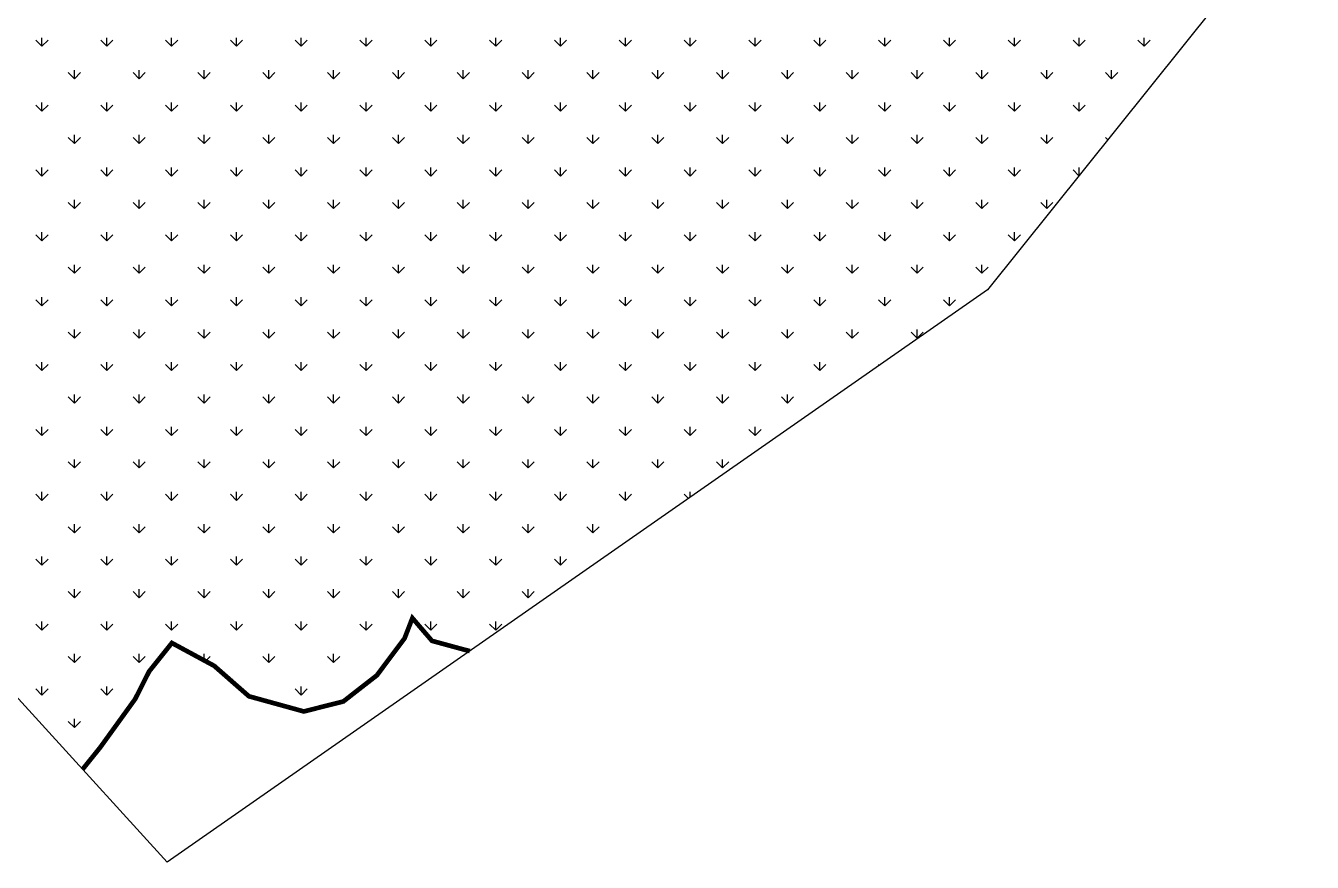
# Model space of a CAD drawing. Header units: feet. Extents: x 359135 to 361265, y 1738813 to 1741261.
# Drawn here: x 360423 to 361265, y 1738970 to 1739517 of the extents above; entities that cross this region are included whole.
import ezdxf

# ---------------------------------------------------------------- set-up
doc = ezdxf.new("R2010")
doc.units = ezdxf.units.FT
doc.header["$MEASUREMENT"] = 0
doc.layers.add('MANGROOVES', color=112, linetype='Continuous')

msp = doc.modelspace()

# ---------------------------------------------------------------- linework, layer by layer
at = {"color": 3}
msp.add_lwpolyline([(360600.09, 1740093.89), (360748.38, 1739960.58), (360781.42, 1739954.77), (360926.18, 1739869.44), (360984.55, 1739871.46), (360987.53, 1739793.87), (361012.63, 1739676.06), (361113.54, 1739676.55), (361122.16, 1739659.47), (361264.9, 1739609.78), (361052.39, 1739344.52), (360515.42, 1738970.26), (360351.69, 1739150.04)], dxfattribs=at)
at = {"layer": 'MANGROOVES', "linetype": 'Continuous'}
for p, q in [((360433.54, 1739503.89), (360429.56, 1739507.87)), ((360433.54, 1739503.9), (360433.54, 1739509.52)), ((360433.54, 1739503.89), (360437.52, 1739507.87)), ((360475.97, 1739503.89), (360471.99, 1739507.87)), ((360475.97, 1739503.9), (360475.97, 1739509.52)), ((360475.97, 1739503.89), (360479.94, 1739507.87)), ((360518.39, 1739503.89), (360514.41, 1739507.87)), ((360518.39, 1739503.9), (360518.39, 1739509.52)), ((360518.39, 1739503.89), (360522.37, 1739507.87)), ((360560.82, 1739503.89), (360556.84, 1739507.87)), ((360560.82, 1739503.9), (360560.82, 1739509.52)), ((360560.82, 1739503.89), (360564.8, 1739507.87)), ((360603.25, 1739503.89), (360599.27, 1739507.87)), ((360603.25, 1739503.9), (360603.25, 1739509.52)), ((360603.25, 1739503.89), (360607.22, 1739507.87)), ((360645.67, 1739503.89), (360641.69, 1739507.87)), ((360645.67, 1739503.9), (360645.67, 1739509.52)), ((360645.67, 1739503.89), (360649.65, 1739507.87)), ((360688.1, 1739503.89), (360684.12, 1739507.87)), ((360688.1, 1739503.9), (360688.1, 1739509.52)), ((360688.1, 1739503.89), (360692.08, 1739507.87)), ((360730.52, 1739503.89), (360726.55, 1739507.87)), ((360730.52, 1739503.9), (360730.52, 1739509.52)), ((360730.52, 1739503.89), (360734.5, 1739507.87)), ((360772.95, 1739503.89), (360768.97, 1739507.87)), ((360772.95, 1739503.9), (360772.95, 1739509.52)), ((360772.95, 1739503.89), (360776.93, 1739507.87)), ((360815.38, 1739503.89), (360811.4, 1739507.87)), ((360815.38, 1739503.9), (360815.38, 1739509.52)), ((360815.38, 1739503.89), (360819.35, 1739507.87)), ((360857.8, 1739503.89), (360853.83, 1739507.87)), ((360857.8, 1739503.9), (360857.8, 1739509.52)), ((360857.8, 1739503.89), (360861.78, 1739507.87)), ((360900.23, 1739503.89), (360896.25, 1739507.87)), ((360900.23, 1739503.9), (360900.23, 1739509.52)), ((360900.23, 1739503.89), (360904.21, 1739507.87)), ((360942.66, 1739503.89), (360938.68, 1739507.87)), ((360942.66, 1739503.9), (360942.66, 1739509.52)), ((360942.66, 1739503.89), (360946.63, 1739507.87)), ((360985.08, 1739503.89), (360981.11, 1739507.87)), ((360985.08, 1739503.9), (360985.08, 1739509.52)), ((360985.08, 1739503.89), (360989.06, 1739507.87)), ((361027.51, 1739503.89), (361023.53, 1739507.87)), ((361027.51, 1739503.9), (361027.51, 1739509.52)), ((361027.51, 1739503.89), (361031.49, 1739507.87)), ((361069.94, 1739503.89), (361065.96, 1739507.87)), ((361069.94, 1739503.9), (361069.94, 1739509.52)), ((361069.94, 1739503.89), (361073.91, 1739507.87)), ((361112.36, 1739503.89), (361108.38, 1739507.87)), ((361112.36, 1739503.9), (361112.36, 1739509.52)), ((361112.36, 1739503.89), (361116.34, 1739507.87)), ((361154.79, 1739503.89), (361150.81, 1739507.87)), ((361154.79, 1739503.9), (361154.79, 1739509.52)), ((361154.79, 1739503.89), (361158.77, 1739507.87)), ((360454.75, 1739482.68), (360450.78, 1739486.66)), ((360454.75, 1739482.68), (360454.75, 1739488.31)), ((360454.75, 1739482.68), (360458.73, 1739486.66)), ((360497.18, 1739482.68), (360493.2, 1739486.66)), ((360497.18, 1739482.68), (360497.18, 1739488.31)), ((360497.18, 1739482.68), (360501.16, 1739486.66)), ((360539.61, 1739482.68), (360535.63, 1739486.66)), ((360539.61, 1739482.68), (360539.61, 1739488.31)), ((360539.61, 1739482.68), (360543.58, 1739486.66)), ((360582.03, 1739482.68), (360578.05, 1739486.66)), ((360582.03, 1739482.68), (360582.03, 1739488.31)), ((360582.03, 1739482.68), (360586.01, 1739486.66)), ((360624.46, 1739482.68), (360620.48, 1739486.66)), ((360624.46, 1739482.68), (360624.46, 1739488.31)), ((360624.46, 1739482.68), (360628.44, 1739486.66)), ((360666.88, 1739482.68), (360662.91, 1739486.66)), ((360666.88, 1739482.68), (360666.88, 1739488.31)), ((360666.88, 1739482.68), (360670.86, 1739486.66)), ((360709.31, 1739482.68), (360705.33, 1739486.66)), ((360709.31, 1739482.68), (360709.31, 1739488.31)), ((360709.31, 1739482.68), (360713.29, 1739486.66)), ((360751.74, 1739482.68), (360747.76, 1739486.66)), ((360751.74, 1739482.68), (360751.74, 1739488.31)), ((360751.74, 1739482.68), (360755.72, 1739486.66)), ((360794.16, 1739482.68), (360790.19, 1739486.66)), ((360794.16, 1739482.68), (360794.16, 1739488.31)), ((360794.16, 1739482.68), (360798.14, 1739486.66)), ((360836.59, 1739482.68), (360832.61, 1739486.66)), ((360836.59, 1739482.68), (360836.59, 1739488.31)), ((360836.59, 1739482.68), (360840.57, 1739486.66)), ((360879.02, 1739482.68), (360875.04, 1739486.66)), ((360879.02, 1739482.68), (360879.02, 1739488.31)), ((360879.02, 1739482.68), (360882.99, 1739486.66)), ((360921.44, 1739482.68), (360917.47, 1739486.66)), ((360921.44, 1739482.68), (360921.44, 1739488.31)), ((360921.44, 1739482.68), (360925.42, 1739486.66)), ((360963.87, 1739482.68), (360959.89, 1739486.66)), ((360963.87, 1739482.68), (360963.87, 1739488.31)), ((360963.87, 1739482.68), (360967.85, 1739486.66)), ((361006.3, 1739482.68), (361002.32, 1739486.66)), ((361006.3, 1739482.68), (361006.3, 1739488.31)), ((361006.3, 1739482.68), (361010.27, 1739486.66)), ((361048.72, 1739482.68), (361044.74, 1739486.66)), ((361048.72, 1739482.68), (361048.72, 1739488.31)), ((361048.72, 1739482.68), (361052.7, 1739486.66)), ((361091.15, 1739482.68), (361087.17, 1739486.66)), ((361091.15, 1739482.68), (361091.15, 1739488.31)), ((361091.15, 1739482.68), (361095.13, 1739486.66)), ((361133.58, 1739482.68), (361129.6, 1739486.66)), ((361133.58, 1739482.68), (361133.58, 1739488.31)), ((361133.58, 1739482.68), (361137.55, 1739486.66)), ((360433.54, 1739461.47), (360429.56, 1739465.45)), ((360433.54, 1739461.47), (360433.54, 1739467.09)), ((360433.54, 1739461.47), (360437.52, 1739465.45)), ((360475.97, 1739461.47), (360471.99, 1739465.45)), ((360475.97, 1739461.47), (360475.97, 1739467.09)), ((360475.97, 1739461.47), (360479.94, 1739465.45)), ((360518.39, 1739461.47), (360514.41, 1739465.45)), ((360518.39, 1739461.47), (360518.39, 1739467.09)), ((360518.39, 1739461.47), (360522.37, 1739465.45)), ((360560.82, 1739461.47), (360556.84, 1739465.45)), ((360560.82, 1739461.47), (360560.82, 1739467.09)), ((360560.82, 1739461.47), (360564.8, 1739465.45)), ((360603.25, 1739461.47), (360599.27, 1739465.45)), ((360603.25, 1739461.47), (360603.25, 1739467.09)), ((360603.25, 1739461.47), (360607.22, 1739465.45)), ((360645.67, 1739461.47), (360641.69, 1739465.45)), ((360645.67, 1739461.47), (360645.67, 1739467.09)), ((360645.67, 1739461.47), (360649.65, 1739465.45)), ((360688.1, 1739461.47), (360684.12, 1739465.45)), ((360688.1, 1739461.47), (360688.1, 1739467.09)), ((360688.1, 1739461.47), (360692.08, 1739465.45)), ((360730.52, 1739461.47), (360726.55, 1739465.45)), ((360730.52, 1739461.47), (360730.52, 1739467.09)), ((360730.52, 1739461.47), (360734.5, 1739465.45)), ((360772.95, 1739461.47), (360768.97, 1739465.45)), ((360772.95, 1739461.47), (360772.95, 1739467.09)), ((360772.95, 1739461.47), (360776.93, 1739465.45)), ((360815.38, 1739461.47), (360811.4, 1739465.45)), ((360815.38, 1739461.47), (360815.38, 1739467.09)), ((360815.38, 1739461.47), (360819.35, 1739465.45)), ((360857.8, 1739461.47), (360853.83, 1739465.45)), ((360857.8, 1739461.47), (360857.8, 1739467.09)), ((360857.8, 1739461.47), (360861.78, 1739465.45)), ((360900.23, 1739461.47), (360896.25, 1739465.45)), ((360900.23, 1739461.47), (360900.23, 1739467.09)), ((360900.23, 1739461.47), (360904.21, 1739465.45)), ((360942.66, 1739461.47), (360938.68, 1739465.45)), ((360942.66, 1739461.47), (360942.66, 1739467.09)), ((360942.66, 1739461.47), (360946.63, 1739465.45)), ((360985.08, 1739461.47), (360981.11, 1739465.45)), ((360985.08, 1739461.47), (360985.08, 1739467.09)), ((360985.08, 1739461.47), (360989.06, 1739465.45)), ((361027.51, 1739461.47), (361023.53, 1739465.45)), ((361027.51, 1739461.47), (361027.51, 1739467.09)), ((361027.51, 1739461.47), (361031.49, 1739465.45)), ((361069.94, 1739461.47), (361065.96, 1739465.45)), ((361069.94, 1739461.47), (361069.94, 1739467.09)), ((361069.94, 1739461.47), (361073.91, 1739465.45)), ((361112.36, 1739461.47), (361108.38, 1739465.45)), ((361112.36, 1739461.47), (361112.36, 1739467.09)), ((361112.36, 1739461.47), (361116.34, 1739465.45)), ((360454.75, 1739440.26), (360450.78, 1739444.23)), ((360454.75, 1739440.26), (360454.75, 1739445.88)), ((360454.75, 1739440.26), (360458.73, 1739444.23)), ((360497.18, 1739440.26), (360493.2, 1739444.23)), ((360497.18, 1739440.26), (360497.18, 1739445.88)), ((360497.18, 1739440.26), (360501.16, 1739444.23)), ((360539.61, 1739440.26), (360535.63, 1739444.23)), ((360539.61, 1739440.26), (360539.61, 1739445.88)), ((360539.61, 1739440.26), (360543.58, 1739444.23)), ((360582.03, 1739440.26), (360578.05, 1739444.23)), ((360582.03, 1739440.26), (360582.03, 1739445.88)), ((360582.03, 1739440.26), (360586.01, 1739444.23)), ((360624.46, 1739440.26), (360620.48, 1739444.23)), ((360624.46, 1739440.26), (360624.46, 1739445.88)), ((360624.46, 1739440.26), (360628.44, 1739444.23)), ((360666.88, 1739440.26), (360662.91, 1739444.23)), ((360666.88, 1739440.26), (360666.88, 1739445.88)), ((360666.88, 1739440.26), (360670.86, 1739444.23)), ((360709.31, 1739440.26), (360705.33, 1739444.23)), ((360709.31, 1739440.26), (360709.31, 1739445.88)), ((360709.31, 1739440.26), (360713.29, 1739444.23)), ((360751.74, 1739440.26), (360747.76, 1739444.23)), ((360751.74, 1739440.26), (360751.74, 1739445.88)), ((360751.74, 1739440.26), (360755.72, 1739444.23)), ((360794.16, 1739440.26), (360790.19, 1739444.23)), ((360794.16, 1739440.26), (360794.16, 1739445.88)), ((360794.16, 1739440.26), (360798.14, 1739444.23)), ((360836.59, 1739440.26), (360832.61, 1739444.23)), ((360836.59, 1739440.26), (360836.59, 1739445.88)), ((360836.59, 1739440.26), (360840.57, 1739444.23)), ((360879.02, 1739440.26), (360875.04, 1739444.23)), ((360879.02, 1739440.26), (360879.02, 1739445.88)), ((360879.02, 1739440.26), (360882.99, 1739444.23)), ((360921.44, 1739440.26), (360917.47, 1739444.23)), ((360921.44, 1739440.26), (360921.44, 1739445.88)), ((360921.44, 1739440.26), (360925.42, 1739444.23)), ((360963.87, 1739440.26), (360959.89, 1739444.23)), ((360963.87, 1739440.26), (360963.87, 1739445.88)), ((360963.87, 1739440.26), (360967.85, 1739444.23)), ((361006.3, 1739440.26), (361002.32, 1739444.23)), ((361006.3, 1739440.26), (361006.3, 1739445.88)), ((361006.3, 1739440.26), (361010.27, 1739444.23)), ((361048.72, 1739440.26), (361044.74, 1739444.23)), ((361048.72, 1739440.26), (361048.72, 1739445.88)), ((361048.72, 1739440.26), (361052.7, 1739444.23)), ((361091.15, 1739440.26), (361087.17, 1739444.23)), ((361091.15, 1739440.26), (361091.15, 1739445.88)), ((361091.15, 1739440.26), (361095.13, 1739444.23)), ((361131.08, 1739442.75), (361129.6, 1739444.23)), ((361133.58, 1739445.86), (361133.58, 1739445.88)), ((360433.54, 1739419.04), (360429.56, 1739423.02)), ((360433.54, 1739419.04), (360433.54, 1739424.67)), ((360433.54, 1739419.04), (360437.52, 1739423.02)), ((360475.97, 1739419.04), (360471.99, 1739423.02)), ((360475.97, 1739419.04), (360475.97, 1739424.67)), ((360475.97, 1739419.04), (360479.94, 1739423.02)), ((360518.39, 1739419.04), (360514.41, 1739423.02)), ((360518.39, 1739419.04), (360518.39, 1739424.67)), ((360518.39, 1739419.04), (360522.37, 1739423.02)), ((360560.82, 1739419.04), (360556.84, 1739423.02)), ((360560.82, 1739419.04), (360560.82, 1739424.67)), ((360560.82, 1739419.04), (360564.8, 1739423.02)), ((360603.25, 1739419.04), (360599.27, 1739423.02)), ((360603.25, 1739419.04), (360603.25, 1739424.67)), ((360603.25, 1739419.04), (360607.22, 1739423.02)), ((360645.67, 1739419.04), (360641.69, 1739423.02)), ((360645.67, 1739419.04), (360645.67, 1739424.67)), ((360645.67, 1739419.04), (360649.65, 1739423.02)), ((360688.1, 1739419.04), (360684.12, 1739423.02)), ((360688.1, 1739419.04), (360688.1, 1739424.67)), ((360688.1, 1739419.04), (360692.08, 1739423.02)), ((360730.52, 1739419.04), (360726.55, 1739423.02)), ((360730.52, 1739419.04), (360730.52, 1739424.67)), ((360730.52, 1739419.04), (360734.5, 1739423.02)), ((360772.95, 1739419.04), (360768.97, 1739423.02)), ((360772.95, 1739419.04), (360772.95, 1739424.67)), ((360772.95, 1739419.04), (360776.93, 1739423.02)), ((360815.38, 1739419.04), (360811.4, 1739423.02)), ((360815.38, 1739419.04), (360815.38, 1739424.67)), ((360815.38, 1739419.04), (360819.35, 1739423.02)), ((360857.8, 1739419.04), (360853.83, 1739423.02)), ((360857.8, 1739419.04), (360857.8, 1739424.67)), ((360857.8, 1739419.04), (360861.78, 1739423.02)), ((360900.23, 1739419.04), (360896.25, 1739423.02)), ((360900.23, 1739419.04), (360900.23, 1739424.67)), ((360900.23, 1739419.04), (360904.21, 1739423.02)), ((360942.66, 1739419.04), (360938.68, 1739423.02)), ((360942.66, 1739419.04), (360942.66, 1739424.67)), ((360942.66, 1739419.04), (360946.63, 1739423.02)), ((360985.08, 1739419.04), (360981.11, 1739423.02)), ((360985.08, 1739419.04), (360985.08, 1739424.67)), ((360985.08, 1739419.04), (360989.06, 1739423.02)), ((361027.51, 1739419.04), (361023.53, 1739423.02)), ((361027.51, 1739419.04), (361027.51, 1739424.67)), ((361027.51, 1739419.04), (361031.49, 1739423.02)), ((361069.94, 1739419.04), (361065.96, 1739423.02)), ((361069.94, 1739419.04), (361069.94, 1739424.67)), ((361069.94, 1739419.04), (361073.91, 1739423.02)), ((361112.21, 1739419.19), (361108.38, 1739423.02)), ((361112.36, 1739419.38), (361112.36, 1739424.67)), ((360454.75, 1739397.83), (360450.78, 1739401.81)), ((360454.75, 1739397.83), (360454.75, 1739403.45)), ((360454.75, 1739397.83), (360458.73, 1739401.81)), ((360497.18, 1739397.83), (360493.2, 1739401.81)), ((360497.18, 1739397.83), (360497.18, 1739403.45)), ((360497.18, 1739397.83), (360501.16, 1739401.81)), ((360539.61, 1739397.83), (360535.63, 1739401.81)), ((360539.61, 1739397.83), (360539.61, 1739403.45)), ((360539.61, 1739397.83), (360543.58, 1739401.81)), ((360582.03, 1739397.83), (360578.05, 1739401.81)), ((360582.03, 1739397.83), (360582.03, 1739403.45)), ((360582.03, 1739397.83), (360586.01, 1739401.81)), ((360624.46, 1739397.83), (360620.48, 1739401.81)), ((360624.46, 1739397.83), (360624.46, 1739403.45)), ((360624.46, 1739397.83), (360628.44, 1739401.81)), ((360666.88, 1739397.83), (360662.91, 1739401.81)), ((360666.88, 1739397.83), (360666.88, 1739403.45)), ((360666.88, 1739397.83), (360670.86, 1739401.81)), ((360709.31, 1739397.83), (360705.33, 1739401.81)), ((360709.31, 1739397.83), (360709.31, 1739403.45)), ((360709.31, 1739397.83), (360713.29, 1739401.81)), ((360751.74, 1739397.83), (360747.76, 1739401.81)), ((360751.74, 1739397.83), (360751.74, 1739403.45)), ((360751.74, 1739397.83), (360755.72, 1739401.81)), ((360794.16, 1739397.83), (360790.19, 1739401.81)), ((360794.16, 1739397.83), (360794.16, 1739403.45)), ((360794.16, 1739397.83), (360798.14, 1739401.81)), ((360836.59, 1739397.83), (360832.61, 1739401.81)), ((360836.59, 1739397.83), (360836.59, 1739403.45)), ((360836.59, 1739397.83), (360840.57, 1739401.81)), ((360879.02, 1739397.83), (360875.04, 1739401.81)), ((360879.02, 1739397.83), (360879.02, 1739403.45)), ((360879.02, 1739397.83), (360882.99, 1739401.81)), ((360921.44, 1739397.83), (360917.47, 1739401.81)), ((360921.44, 1739397.83), (360921.44, 1739403.45)), ((360921.44, 1739397.83), (360925.42, 1739401.81)), ((360963.87, 1739397.83), (360959.89, 1739401.81)), ((360963.87, 1739397.83), (360963.87, 1739403.45)), ((360963.87, 1739397.83), (360967.85, 1739401.81)), ((361006.3, 1739397.83), (361002.32, 1739401.81)), ((361006.3, 1739397.83), (361006.3, 1739403.45)), ((361006.3, 1739397.83), (361010.27, 1739401.81)), ((361048.72, 1739397.83), (361044.74, 1739401.81)), ((361048.72, 1739397.83), (361048.72, 1739403.45)), ((361048.72, 1739397.83), (361052.7, 1739401.81)), ((361091.15, 1739397.83), (361087.17, 1739401.81)), ((361091.15, 1739397.83), (361091.15, 1739403.45)), ((361091.15, 1739397.83), (361095.13, 1739401.81)), ((360433.54, 1739376.62), (360429.56, 1739380.59)), ((360433.54, 1739376.62), (360433.54, 1739382.24)), ((360433.54, 1739376.62), (360437.52, 1739380.59)), ((360475.97, 1739376.62), (360471.99, 1739380.59)), ((360475.97, 1739376.62), (360475.97, 1739382.24)), ((360475.97, 1739376.62), (360479.94, 1739380.59)), ((360518.39, 1739376.62), (360514.41, 1739380.59)), ((360518.39, 1739376.62), (360518.39, 1739382.24)), ((360518.39, 1739376.62), (360522.37, 1739380.59)), ((360560.82, 1739376.62), (360556.84, 1739380.59)), ((360560.82, 1739376.62), (360560.82, 1739382.24)), ((360560.82, 1739376.62), (360564.8, 1739380.59)), ((360603.25, 1739376.62), (360599.27, 1739380.59)), ((360603.25, 1739376.62), (360603.25, 1739382.24)), ((360603.25, 1739376.62), (360607.22, 1739380.59)), ((360645.67, 1739376.62), (360641.69, 1739380.59)), ((360645.67, 1739376.62), (360645.67, 1739382.24)), ((360645.67, 1739376.62), (360649.65, 1739380.59)), ((360688.1, 1739376.62), (360684.12, 1739380.59)), ((360688.1, 1739376.62), (360688.1, 1739382.24)), ((360688.1, 1739376.62), (360692.08, 1739380.59)), ((360730.52, 1739376.62), (360726.55, 1739380.59)), ((360730.52, 1739376.62), (360730.52, 1739382.24)), ((360730.52, 1739376.62), (360734.5, 1739380.59)), ((360772.95, 1739376.62), (360768.97, 1739380.59)), ((360772.95, 1739376.62), (360772.95, 1739382.24)), ((360772.95, 1739376.62), (360776.93, 1739380.59)), ((360815.38, 1739376.62), (360811.4, 1739380.59)), ((360815.38, 1739376.62), (360815.38, 1739382.24)), ((360815.38, 1739376.62), (360819.35, 1739380.59)), ((360857.8, 1739376.62), (360853.83, 1739380.59)), ((360857.8, 1739376.62), (360857.8, 1739382.24)), ((360857.8, 1739376.62), (360861.78, 1739380.59)), ((360900.23, 1739376.62), (360896.25, 1739380.59)), ((360900.23, 1739376.62), (360900.23, 1739382.24)), ((360900.23, 1739376.62), (360904.21, 1739380.59)), ((360942.66, 1739376.62), (360938.68, 1739380.59)), ((360942.66, 1739376.62), (360942.66, 1739382.24)), ((360942.66, 1739376.62), (360946.63, 1739380.59)), ((360985.08, 1739376.62), (360981.11, 1739380.59)), ((360985.08, 1739376.62), (360985.08, 1739382.24)), ((360985.08, 1739376.62), (360989.06, 1739380.59)), ((361027.51, 1739376.62), (361023.53, 1739380.59)), ((361027.51, 1739376.62), (361027.51, 1739382.24)), ((361027.51, 1739376.62), (361031.49, 1739380.59)), ((361069.94, 1739376.62), (361065.96, 1739380.59)), ((361069.94, 1739376.62), (361069.94, 1739382.24)), ((361069.94, 1739376.62), (361073.91, 1739380.59)), ((360454.75, 1739355.4), (360450.78, 1739359.38)), ((360454.75, 1739355.4), (360454.75, 1739361.03)), ((360454.75, 1739355.4), (360458.73, 1739359.38)), ((360497.18, 1739355.4), (360493.2, 1739359.38)), ((360497.18, 1739355.4), (360497.18, 1739361.03)), ((360497.18, 1739355.4), (360501.16, 1739359.38)), ((360539.61, 1739355.4), (360535.63, 1739359.38)), ((360539.61, 1739355.4), (360539.61, 1739361.03)), ((360539.61, 1739355.4), (360543.58, 1739359.38)), ((360582.03, 1739355.4), (360578.05, 1739359.38)), ((360582.03, 1739355.4), (360582.03, 1739361.03)), ((360582.03, 1739355.4), (360586.01, 1739359.38)), ((360624.46, 1739355.4), (360620.48, 1739359.38)), ((360624.46, 1739355.4), (360624.46, 1739361.03)), ((360624.46, 1739355.4), (360628.44, 1739359.38)), ((360666.88, 1739355.4), (360662.91, 1739359.38)), ((360666.88, 1739355.4), (360666.88, 1739361.03)), ((360666.88, 1739355.4), (360670.86, 1739359.38)), ((360709.31, 1739355.4), (360705.33, 1739359.38)), ((360709.31, 1739355.4), (360709.31, 1739361.03)), ((360709.31, 1739355.4), (360713.29, 1739359.38)), ((360751.74, 1739355.4), (360747.76, 1739359.38)), ((360751.74, 1739355.4), (360751.74, 1739361.03)), ((360751.74, 1739355.4), (360755.72, 1739359.38)), ((360794.16, 1739355.4), (360790.19, 1739359.38)), ((360794.16, 1739355.4), (360794.16, 1739361.03)), ((360794.16, 1739355.4), (360798.14, 1739359.38)), ((360836.59, 1739355.4), (360832.61, 1739359.38)), ((360836.59, 1739355.4), (360836.59, 1739361.03)), ((360836.59, 1739355.4), (360840.57, 1739359.38)), ((360879.02, 1739355.4), (360875.04, 1739359.38)), ((360879.02, 1739355.4), (360879.02, 1739361.03)), ((360879.02, 1739355.4), (360882.99, 1739359.38)), ((360921.44, 1739355.4), (360917.47, 1739359.38)), ((360921.44, 1739355.4), (360921.44, 1739361.03)), ((360921.44, 1739355.4), (360925.42, 1739359.38)), ((360963.87, 1739355.4), (360959.89, 1739359.38)), ((360963.87, 1739355.4), (360963.87, 1739361.03)), ((360963.87, 1739355.4), (360967.85, 1739359.38)), ((361006.3, 1739355.4), (361002.32, 1739359.38)), ((361006.3, 1739355.4), (361006.3, 1739361.03)), ((361006.3, 1739355.4), (361010.27, 1739359.38)), ((361048.72, 1739355.4), (361044.74, 1739359.38)), ((361048.72, 1739355.4), (361048.72, 1739361.03)), ((361048.72, 1739355.4), (361052.7, 1739359.38)), ((360433.54, 1739334.19), (360429.56, 1739338.17)), ((360433.54, 1739334.19), (360433.54, 1739339.82)), ((360433.54, 1739334.19), (360437.52, 1739338.17)), ((360475.97, 1739334.19), (360471.99, 1739338.17)), ((360475.97, 1739334.19), (360475.97, 1739339.82)), ((360475.97, 1739334.19), (360479.94, 1739338.17)), ((360518.39, 1739334.19), (360514.41, 1739338.17)), ((360518.39, 1739334.19), (360518.39, 1739339.82)), ((360518.39, 1739334.19), (360522.37, 1739338.17)), ((360560.82, 1739334.19), (360556.84, 1739338.17)), ((360560.82, 1739334.19), (360560.82, 1739339.82)), ((360560.82, 1739334.19), (360564.8, 1739338.17)), ((360603.25, 1739334.19), (360599.27, 1739338.17)), ((360603.25, 1739334.19), (360603.25, 1739339.82)), ((360603.25, 1739334.19), (360607.22, 1739338.17)), ((360645.67, 1739334.19), (360641.69, 1739338.17)), ((360645.67, 1739334.19), (360645.67, 1739339.82)), ((360645.67, 1739334.19), (360649.65, 1739338.17)), ((360688.1, 1739334.19), (360684.12, 1739338.17)), ((360688.1, 1739334.19), (360688.1, 1739339.82)), ((360688.1, 1739334.19), (360692.08, 1739338.17)), ((360730.52, 1739334.19), (360726.55, 1739338.17)), ((360730.52, 1739334.19), (360730.52, 1739339.82)), ((360730.52, 1739334.19), (360734.5, 1739338.17)), ((360772.95, 1739334.19), (360768.97, 1739338.17)), ((360772.95, 1739334.19), (360772.95, 1739339.82)), ((360772.95, 1739334.19), (360776.93, 1739338.17)), ((360815.38, 1739334.19), (360811.4, 1739338.17)), ((360815.38, 1739334.19), (360815.38, 1739339.82)), ((360815.38, 1739334.19), (360819.35, 1739338.17)), ((360857.8, 1739334.19), (360853.83, 1739338.17)), ((360857.8, 1739334.19), (360857.8, 1739339.82)), ((360857.8, 1739334.19), (360861.78, 1739338.17)), ((360900.23, 1739334.19), (360896.25, 1739338.17)), ((360900.23, 1739334.19), (360900.23, 1739339.82)), ((360900.23, 1739334.19), (360904.21, 1739338.17)), ((360942.66, 1739334.19), (360938.68, 1739338.17)), ((360942.66, 1739334.19), (360942.66, 1739339.82)), ((360942.66, 1739334.19), (360946.63, 1739338.17)), ((360985.08, 1739334.19), (360981.11, 1739338.17)), ((360985.08, 1739334.19), (360985.08, 1739339.82)), ((360985.08, 1739334.19), (360989.06, 1739338.17)), ((361027.51, 1739334.19), (361023.53, 1739338.17)), ((361027.51, 1739334.19), (361027.51, 1739339.82)), ((361027.51, 1739334.19), (361031.49, 1739338.17)), ((360454.75, 1739312.98), (360450.78, 1739316.95)), ((360454.75, 1739312.98), (360454.75, 1739318.6)), ((360454.75, 1739312.98), (360458.73, 1739316.95)), ((360497.18, 1739312.98), (360493.2, 1739316.95)), ((360497.18, 1739312.98), (360497.18, 1739318.6)), ((360497.18, 1739312.98), (360501.16, 1739316.95)), ((360539.61, 1739312.98), (360535.63, 1739316.95)), ((360539.61, 1739312.98), (360539.61, 1739318.6)), ((360539.61, 1739312.98), (360543.58, 1739316.95)), ((360582.03, 1739312.98), (360578.05, 1739316.95)), ((360582.03, 1739312.98), (360582.03, 1739318.6)), ((360582.03, 1739312.98), (360586.01, 1739316.95)), ((360624.46, 1739312.98), (360620.48, 1739316.95)), ((360624.46, 1739312.98), (360624.46, 1739318.6)), ((360624.46, 1739312.98), (360628.44, 1739316.95)), ((360666.88, 1739312.98), (360662.91, 1739316.95)), ((360666.88, 1739312.98), (360666.88, 1739318.6)), ((360666.88, 1739312.98), (360670.86, 1739316.95)), ((360709.31, 1739312.98), (360705.33, 1739316.95)), ((360709.31, 1739312.98), (360709.31, 1739318.6)), ((360709.31, 1739312.98), (360713.29, 1739316.95)), ((360751.74, 1739312.98), (360747.76, 1739316.95)), ((360751.74, 1739312.98), (360751.74, 1739318.6)), ((360751.74, 1739312.98), (360755.72, 1739316.95)), ((360794.16, 1739312.98), (360790.19, 1739316.95)), ((360794.16, 1739312.98), (360794.16, 1739318.6)), ((360794.16, 1739312.98), (360798.14, 1739316.95)), ((360836.59, 1739312.98), (360832.61, 1739316.95)), ((360836.59, 1739312.98), (360836.59, 1739318.6)), ((360836.59, 1739312.98), (360840.57, 1739316.95)), ((360879.02, 1739312.98), (360875.04, 1739316.95)), ((360879.02, 1739312.98), (360879.02, 1739318.6)), ((360879.02, 1739312.98), (360882.99, 1739316.95)), ((360921.44, 1739312.98), (360917.47, 1739316.95)), ((360921.44, 1739312.98), (360921.44, 1739318.6)), ((360921.44, 1739312.98), (360925.42, 1739316.95)), ((360963.87, 1739312.98), (360959.89, 1739316.95)), ((360963.87, 1739312.98), (360963.87, 1739318.6)), ((360963.87, 1739312.98), (360967.85, 1739316.95)), ((361006.3, 1739312.98), (361002.32, 1739316.95)), ((361006.3, 1739312.98), (361006.3, 1739318.6)), ((361006.3, 1739312.98), (361010.27, 1739316.95)), ((360433.54, 1739291.76), (360429.56, 1739295.74)), ((360433.54, 1739291.76), (360433.54, 1739297.39)), ((360433.54, 1739291.76), (360437.52, 1739295.74)), ((360475.97, 1739291.76), (360471.99, 1739295.74)), ((360475.97, 1739291.76), (360475.97, 1739297.39)), ((360475.97, 1739291.76), (360479.94, 1739295.74)), ((360518.39, 1739291.76), (360514.41, 1739295.74)), ((360518.39, 1739291.76), (360518.39, 1739297.39)), ((360518.39, 1739291.76), (360522.37, 1739295.74)), ((360560.82, 1739291.76), (360556.84, 1739295.74)), ((360560.82, 1739291.76), (360560.82, 1739297.39)), ((360560.82, 1739291.76), (360564.8, 1739295.74)), ((360603.25, 1739291.76), (360599.27, 1739295.74)), ((360603.25, 1739291.76), (360603.25, 1739297.39)), ((360603.25, 1739291.76), (360607.22, 1739295.74)), ((360645.67, 1739291.76), (360641.69, 1739295.74)), ((360645.67, 1739291.76), (360645.67, 1739297.39)), ((360645.67, 1739291.76), (360649.65, 1739295.74)), ((360688.1, 1739291.76), (360684.12, 1739295.74)), ((360688.1, 1739291.76), (360688.1, 1739297.39)), ((360688.1, 1739291.76), (360692.08, 1739295.74)), ((360730.52, 1739291.76), (360726.55, 1739295.74)), ((360730.52, 1739291.76), (360730.52, 1739297.39)), ((360730.52, 1739291.76), (360734.5, 1739295.74)), ((360772.95, 1739291.76), (360768.97, 1739295.74)), ((360772.95, 1739291.76), (360772.95, 1739297.39)), ((360772.95, 1739291.76), (360776.93, 1739295.74)), ((360815.38, 1739291.76), (360811.4, 1739295.74)), ((360815.38, 1739291.76), (360815.38, 1739297.39)), ((360815.38, 1739291.76), (360819.35, 1739295.74)), ((360857.8, 1739291.76), (360853.83, 1739295.74)), ((360857.8, 1739291.76), (360857.8, 1739297.39)), ((360857.8, 1739291.76), (360861.78, 1739295.74)), ((360900.23, 1739291.76), (360896.25, 1739295.74)), ((360900.23, 1739291.76), (360900.23, 1739297.39)), ((360900.23, 1739291.76), (360904.21, 1739295.74)), ((360942.66, 1739291.76), (360938.68, 1739295.74)), ((360942.66, 1739291.76), (360942.66, 1739297.39)), ((360942.66, 1739291.76), (360946.63, 1739295.74)), ((360981.64, 1739295.21), (360981.11, 1739295.74)), ((360454.75, 1739270.55), (360454.75, 1739276.18)), ((360497.18, 1739270.55), (360497.18, 1739276.18)), ((360539.61, 1739270.55), (360539.61, 1739276.18)), ((360582.03, 1739270.55), (360582.03, 1739276.18)), ((360624.46, 1739270.55), (360624.46, 1739276.18)), ((360666.88, 1739270.55), (360666.88, 1739276.18)), ((360709.31, 1739270.55), (360709.31, 1739276.18)), ((360751.74, 1739270.55), (360751.74, 1739276.18)), ((360794.16, 1739270.55), (360794.16, 1739276.18)), ((360836.59, 1739270.55), (360836.59, 1739276.18)), ((360879.02, 1739270.55), (360879.02, 1739276.18)), ((360921.44, 1739270.55), (360921.44, 1739276.18)), ((360454.75, 1739270.55), (360450.78, 1739274.53)), ((360454.75, 1739270.55), (360458.73, 1739274.53)), ((360497.18, 1739270.55), (360493.2, 1739274.53)), ((360497.18, 1739270.55), (360501.16, 1739274.53)), ((360539.61, 1739270.55), (360535.63, 1739274.53)), ((360539.61, 1739270.55), (360543.58, 1739274.53)), ((360582.03, 1739270.55), (360578.05, 1739274.53)), ((360582.03, 1739270.55), (360586.01, 1739274.53)), ((360624.46, 1739270.55), (360620.48, 1739274.53)), ((360624.46, 1739270.55), (360628.44, 1739274.53)), ((360666.88, 1739270.55), (360662.91, 1739274.53)), ((360666.88, 1739270.55), (360670.86, 1739274.53)), ((360709.31, 1739270.55), (360705.33, 1739274.53)), ((360709.31, 1739270.55), (360713.29, 1739274.53)), ((360751.74, 1739270.55), (360747.76, 1739274.53)), ((360751.74, 1739270.55), (360755.72, 1739274.53)), ((360794.16, 1739270.55), (360790.19, 1739274.53)), ((360794.16, 1739270.55), (360798.14, 1739274.53)), ((360836.59, 1739270.55), (360832.61, 1739274.53)), ((360836.59, 1739270.55), (360840.57, 1739274.53)), ((360879.02, 1739270.55), (360875.04, 1739274.53)), ((360879.02, 1739270.55), (360882.99, 1739274.53)), ((360921.44, 1739270.55), (360917.47, 1739274.53)), ((360921.44, 1739270.55), (360925.42, 1739274.53)), ((360433.54, 1739249.34), (360429.56, 1739253.31)), ((360433.54, 1739249.34), (360433.54, 1739254.96)), ((360433.54, 1739249.34), (360437.52, 1739253.31)), ((360475.97, 1739249.34), (360471.99, 1739253.31)), ((360475.97, 1739249.34), (360475.97, 1739254.96)), ((360475.97, 1739249.34), (360479.94, 1739253.31)), ((360518.39, 1739249.34), (360514.41, 1739253.31)), ((360518.39, 1739249.34), (360518.39, 1739254.96)), ((360518.39, 1739249.34), (360522.37, 1739253.31)), ((360560.82, 1739249.34), (360556.84, 1739253.31)), ((360560.82, 1739249.34), (360560.82, 1739254.96)), ((360560.82, 1739249.34), (360564.8, 1739253.31)), ((360603.25, 1739249.34), (360599.27, 1739253.31)), ((360603.25, 1739249.34), (360603.25, 1739254.96)), ((360603.25, 1739249.34), (360607.22, 1739253.31)), ((360645.67, 1739249.34), (360641.69, 1739253.31)), ((360645.67, 1739249.34), (360645.67, 1739254.96)), ((360645.67, 1739249.34), (360649.65, 1739253.31)), ((360688.1, 1739249.34), (360684.12, 1739253.31)), ((360688.1, 1739249.34), (360688.1, 1739254.96)), ((360688.1, 1739249.34), (360692.08, 1739253.31)), ((360730.52, 1739249.34), (360726.55, 1739253.31)), ((360730.52, 1739249.34), (360730.52, 1739254.96)), ((360730.52, 1739249.34), (360734.5, 1739253.31)), ((360772.95, 1739249.34), (360768.97, 1739253.31)), ((360772.95, 1739249.34), (360772.95, 1739254.96)), ((360772.95, 1739249.34), (360776.93, 1739253.31)), ((360815.38, 1739249.34), (360811.4, 1739253.31)), ((360815.38, 1739249.34), (360815.38, 1739254.96)), ((360815.38, 1739249.34), (360819.35, 1739253.31)), ((360857.8, 1739249.34), (360853.83, 1739253.31)), ((360857.8, 1739249.34), (360857.8, 1739254.96)), ((360857.8, 1739249.34), (360861.78, 1739253.31)), ((360900.23, 1739249.34), (360896.25, 1739253.31)), ((360900.23, 1739249.34), (360900.23, 1739254.96)), ((360900.23, 1739249.34), (360904.21, 1739253.31)), ((360454.75, 1739228.12), (360454.75, 1739233.75)), ((360497.18, 1739228.12), (360497.18, 1739233.75)), ((360539.61, 1739228.12), (360539.61, 1739233.75)), ((360582.03, 1739228.12), (360582.03, 1739233.75)), ((360624.46, 1739228.12), (360624.46, 1739233.75)), ((360666.88, 1739228.12), (360666.88, 1739233.75)), ((360709.31, 1739228.12), (360709.31, 1739233.75)), ((360751.74, 1739228.12), (360751.74, 1739233.75)), ((360794.16, 1739228.12), (360794.16, 1739233.75)), ((360836.59, 1739228.12), (360836.59, 1739233.75)), ((360879.02, 1739228.12), (360879.02, 1739233.75)), ((360454.75, 1739228.12), (360450.78, 1739232.1)), ((360454.75, 1739228.12), (360458.73, 1739232.1)), ((360497.18, 1739228.12), (360493.2, 1739232.1)), ((360497.18, 1739228.12), (360501.16, 1739232.1)), ((360539.61, 1739228.12), (360535.63, 1739232.1)), ((360539.61, 1739228.12), (360543.58, 1739232.1)), ((360582.03, 1739228.12), (360578.05, 1739232.1)), ((360582.03, 1739228.12), (360586.01, 1739232.1)), ((360624.46, 1739228.12), (360620.48, 1739232.1)), ((360624.46, 1739228.12), (360628.44, 1739232.1)), ((360666.88, 1739228.12), (360662.91, 1739232.1)), ((360666.88, 1739228.12), (360670.86, 1739232.1)), ((360709.31, 1739228.12), (360705.33, 1739232.1)), ((360709.31, 1739228.12), (360713.29, 1739232.1)), ((360751.74, 1739228.12), (360747.76, 1739232.1)), ((360751.74, 1739228.12), (360755.72, 1739232.1)), ((360794.16, 1739228.12), (360790.19, 1739232.1)), ((360794.16, 1739228.12), (360798.14, 1739232.1)), ((360836.59, 1739228.12), (360832.61, 1739232.1)), ((360836.59, 1739228.12), (360840.57, 1739232.1)), ((360879.02, 1739228.12), (360875.04, 1739232.1)), ((360879.02, 1739228.12), (360882.99, 1739232.1)), ((360433.54, 1739206.91), (360429.56, 1739210.89)), ((360433.54, 1739206.91), (360433.54, 1739212.54)), ((360433.54, 1739206.91), (360437.52, 1739210.89)), ((360475.97, 1739206.91), (360471.99, 1739210.89)), ((360475.97, 1739206.91), (360475.97, 1739212.54)), ((360475.97, 1739206.91), (360479.94, 1739210.89)), ((360518.39, 1739206.91), (360514.41, 1739210.89)), ((360518.39, 1739206.91), (360518.39, 1739212.54)), ((360518.39, 1739206.91), (360522.37, 1739210.89)), ((360560.82, 1739206.91), (360556.84, 1739210.89)), ((360560.82, 1739206.91), (360560.82, 1739212.54)), ((360560.82, 1739206.91), (360564.8, 1739210.89)), ((360603.25, 1739206.91), (360599.27, 1739210.89)), ((360603.25, 1739206.91), (360603.25, 1739212.54)), ((360603.25, 1739206.91), (360607.22, 1739210.89)), ((360645.67, 1739206.91), (360641.69, 1739210.89)), ((360645.67, 1739206.91), (360645.67, 1739212.54)), ((360645.67, 1739206.91), (360649.65, 1739210.89)), ((360688.1, 1739206.91), (360684.12, 1739210.89)), ((360688.1, 1739206.91), (360688.1, 1739212.54)), ((360688.1, 1739206.91), (360692.08, 1739210.89)), ((360730.52, 1739206.91), (360726.55, 1739210.89)), ((360730.52, 1739206.91), (360730.52, 1739212.54)), ((360730.52, 1739206.91), (360734.5, 1739210.89)), ((360772.95, 1739206.91), (360768.97, 1739210.89)), ((360772.95, 1739206.91), (360772.95, 1739212.54)), ((360772.95, 1739206.91), (360776.93, 1739210.89)), ((360815.38, 1739206.91), (360811.4, 1739210.89)), ((360815.38, 1739206.91), (360815.38, 1739212.54)), ((360815.38, 1739206.91), (360819.35, 1739210.89)), ((360856.63, 1739208.08), (360853.83, 1739210.89)), ((360857.8, 1739208.89), (360857.8, 1739212.54)), ((360454.75, 1739185.7), (360454.75, 1739191.32)), ((360497.18, 1739185.7), (360497.18, 1739191.32)), ((360539.61, 1739185.7), (360539.61, 1739191.32)), ((360582.03, 1739185.7), (360582.03, 1739191.32)), ((360624.46, 1739185.7), (360624.46, 1739191.32)), ((360666.88, 1739185.7), (360666.88, 1739191.32)), ((360709.31, 1739185.7), (360709.31, 1739191.32)), ((360751.74, 1739185.7), (360751.74, 1739191.32)), ((360794.16, 1739185.7), (360794.16, 1739191.32)), ((360454.75, 1739185.7), (360450.78, 1739189.67)), ((360454.75, 1739185.7), (360458.73, 1739189.67)), ((360497.18, 1739185.7), (360493.2, 1739189.67)), ((360497.18, 1739185.7), (360501.16, 1739189.67)), ((360539.61, 1739185.7), (360535.63, 1739189.67)), ((360539.61, 1739185.7), (360543.58, 1739189.67)), ((360582.03, 1739185.7), (360578.05, 1739189.67)), ((360582.03, 1739185.7), (360586.01, 1739189.67)), ((360624.46, 1739185.7), (360620.48, 1739189.67)), ((360624.46, 1739185.7), (360628.44, 1739189.67)), ((360666.88, 1739185.7), (360662.91, 1739189.67)), ((360666.88, 1739185.7), (360670.86, 1739189.67)), ((360709.31, 1739185.7), (360705.33, 1739189.67)), ((360709.31, 1739185.7), (360713.29, 1739189.67)), ((360751.74, 1739185.7), (360747.76, 1739189.67)), ((360751.74, 1739185.7), (360755.72, 1739189.67)), ((360794.16, 1739185.7), (360790.19, 1739189.67)), ((360794.16, 1739185.7), (360798.14, 1739189.67)), ((360433.54, 1739164.48), (360429.56, 1739168.46)), ((360433.54, 1739164.48), (360433.54, 1739170.11)), ((360433.54, 1739164.48), (360437.52, 1739168.46)), ((360475.97, 1739164.48), (360471.99, 1739168.46)), ((360475.97, 1739164.48), (360475.97, 1739170.11)), ((360475.97, 1739164.48), (360479.94, 1739168.46)), ((360518.39, 1739164.48), (360514.41, 1739168.46)), ((360518.39, 1739164.48), (360518.39, 1739170.11)), ((360518.39, 1739164.48), (360522.37, 1739168.46)), ((360560.82, 1739164.48), (360556.84, 1739168.46)), ((360560.82, 1739164.48), (360560.82, 1739170.11)), ((360560.82, 1739164.48), (360564.8, 1739168.46)), ((360603.25, 1739164.48), (360599.27, 1739168.46)), ((360603.25, 1739164.48), (360603.25, 1739170.11)), ((360603.25, 1739164.48), (360607.22, 1739168.46)), ((360645.67, 1739164.48), (360641.69, 1739168.46)), ((360645.67, 1739164.48), (360645.67, 1739170.11)), ((360645.67, 1739164.48), (360649.65, 1739168.46)), ((360688.1, 1739164.48), (360684.12, 1739168.46)), ((360688.1, 1739164.48), (360688.1, 1739170.11)), ((360688.1, 1739164.48), (360692.08, 1739168.46)), ((360730.52, 1739164.48), (360726.55, 1739168.46)), ((360730.52, 1739164.48), (360730.52, 1739170.11)), ((360730.52, 1739164.48), (360734.5, 1739168.46)), ((360772.95, 1739164.48), (360768.97, 1739168.46)), ((360772.95, 1739164.48), (360772.95, 1739170.11)), ((360772.95, 1739164.48), (360776.93, 1739168.46)), ((360454.75, 1739143.27), (360454.75, 1739148.9)), ((360497.18, 1739143.27), (360497.18, 1739148.9)), ((360539.61, 1739143.27), (360539.61, 1739148.9)), ((360582.03, 1739143.27), (360582.03, 1739148.9)), ((360624.46, 1739143.27), (360624.46, 1739148.9)), ((360666.88, 1739143.27), (360666.88, 1739148.9)), ((360709.31, 1739143.27), (360709.31, 1739148.9)), ((360751.74, 1739143.27), (360751.74, 1739148.9)), ((360454.75, 1739143.27), (360450.78, 1739147.25)), ((360454.75, 1739143.27), (360458.73, 1739147.25)), ((360497.18, 1739143.27), (360493.2, 1739147.25)), ((360497.18, 1739143.27), (360501.16, 1739147.25)), ((360539.61, 1739143.27), (360535.63, 1739147.25)), ((360539.61, 1739143.27), (360543.58, 1739147.25)), ((360582.03, 1739143.27), (360578.05, 1739147.25)), ((360582.03, 1739143.27), (360586.01, 1739147.25)), ((360624.46, 1739143.27), (360620.48, 1739147.25)), ((360624.46, 1739143.27), (360628.44, 1739147.25)), ((360666.88, 1739143.27), (360662.91, 1739147.25)), ((360666.88, 1739143.27), (360670.86, 1739147.25)), ((360709.31, 1739143.27), (360705.33, 1739147.25)), ((360709.31, 1739143.27), (360713.29, 1739147.25)), ((360751.74, 1739143.27), (360747.76, 1739147.25)), ((360751.74, 1739143.27), (360755.72, 1739147.25)), ((360433.54, 1739122.06), (360429.56, 1739126.03)), ((360433.54, 1739122.06), (360433.54, 1739127.68)), ((360433.54, 1739122.06), (360437.52, 1739126.03)), ((360475.97, 1739122.06), (360471.99, 1739126.03)), ((360475.97, 1739122.06), (360475.97, 1739127.68)), ((360475.97, 1739122.06), (360479.94, 1739126.03)), ((360518.39, 1739122.06), (360514.41, 1739126.03)), ((360518.39, 1739122.06), (360518.39, 1739127.68)), ((360518.39, 1739122.06), (360522.37, 1739126.03)), ((360560.82, 1739122.06), (360556.84, 1739126.03)), ((360560.82, 1739122.06), (360560.82, 1739127.68)), ((360560.82, 1739122.06), (360564.8, 1739126.03)), ((360603.25, 1739122.06), (360599.27, 1739126.03)), ((360603.25, 1739122.06), (360603.25, 1739127.68)), ((360603.25, 1739122.06), (360607.22, 1739126.03)), ((360645.67, 1739122.06), (360641.69, 1739126.03)), ((360645.67, 1739122.06), (360645.67, 1739127.68)), ((360645.67, 1739122.06), (360649.65, 1739126.03)), ((360688.1, 1739122.06), (360684.12, 1739126.03)), ((360688.1, 1739122.06), (360688.1, 1739127.68)), ((360688.1, 1739122.06), (360692.08, 1739126.03)), ((360730.52, 1739122.06), (360726.55, 1739126.03)), ((360730.52, 1739122.06), (360730.52, 1739127.68)), ((360730.52, 1739122.06), (360734.5, 1739126.03)), ((360454.75, 1739100.85), (360454.75, 1739106.47)), ((360497.18, 1739100.85), (360497.18, 1739106.47)), ((360539.61, 1739102.29), (360539.61, 1739106.47)), ((360582.03, 1739100.85), (360582.03, 1739106.47)), ((360624.46, 1739100.85), (360624.46, 1739106.47)), ((360454.75, 1739100.84), (360450.78, 1739104.82)), ((360454.75, 1739100.84), (360458.73, 1739104.82)), ((360497.18, 1739100.84), (360493.2, 1739104.82)), ((360497.18, 1739100.84), (360501.16, 1739104.82)), ((360536.46, 1739103.99), (360535.63, 1739104.82)), ((360540.55, 1739101.78), (360543.58, 1739104.82)), ((360582.03, 1739100.84), (360578.05, 1739104.82)), ((360582.03, 1739100.84), (360586.01, 1739104.82)), ((360624.46, 1739100.84), (360620.48, 1739104.82)), ((360624.46, 1739100.84), (360628.44, 1739104.82)), ((360433.54, 1739079.63), (360429.56, 1739083.61)), ((360433.54, 1739079.63), (360433.54, 1739085.26)), ((360433.54, 1739079.63), (360437.52, 1739083.61)), ((360475.97, 1739079.63), (360471.99, 1739083.61)), ((360475.97, 1739079.63), (360475.97, 1739085.26)), ((360475.97, 1739079.63), (360479.94, 1739083.61)), ((360564.19, 1739083), (360564.8, 1739083.61)), ((360603.25, 1739079.63), (360599.27, 1739083.61)), ((360603.25, 1739079.63), (360603.25, 1739085.26)), ((360603.25, 1739079.63), (360607.22, 1739083.61)), ((360454.75, 1739058.42), (360450.78, 1739062.4)), ((360454.75, 1739058.42), (360454.75, 1739064.04)), ((360454.75, 1739058.42), (360458.73, 1739062.4))]:
    msp.add_line(p, q, dxfattribs=at)
at = {"layer": 'MANGROOVES', "const_width": 3.06, "flags": 128}
msp.add_lwpolyline([(360713.57, 1739108.36), (360710.71, 1739109.08), (360688.83, 1739115.03), (360675.99, 1739129.94), (360670.85, 1739116.67), (360652.75, 1739092.51), (360630.78, 1739075.41), (360604.94, 1739068.87), (360569, 1739078.79), (360546.28, 1739098.69), (360518.57, 1739113.66), (360503.63, 1739094.96), (360494.56, 1739077.02), (360471.74, 1739045.45), (360460.12, 1739030.99)], dxfattribs=at)

doc.saveas('drawing.dxf')
